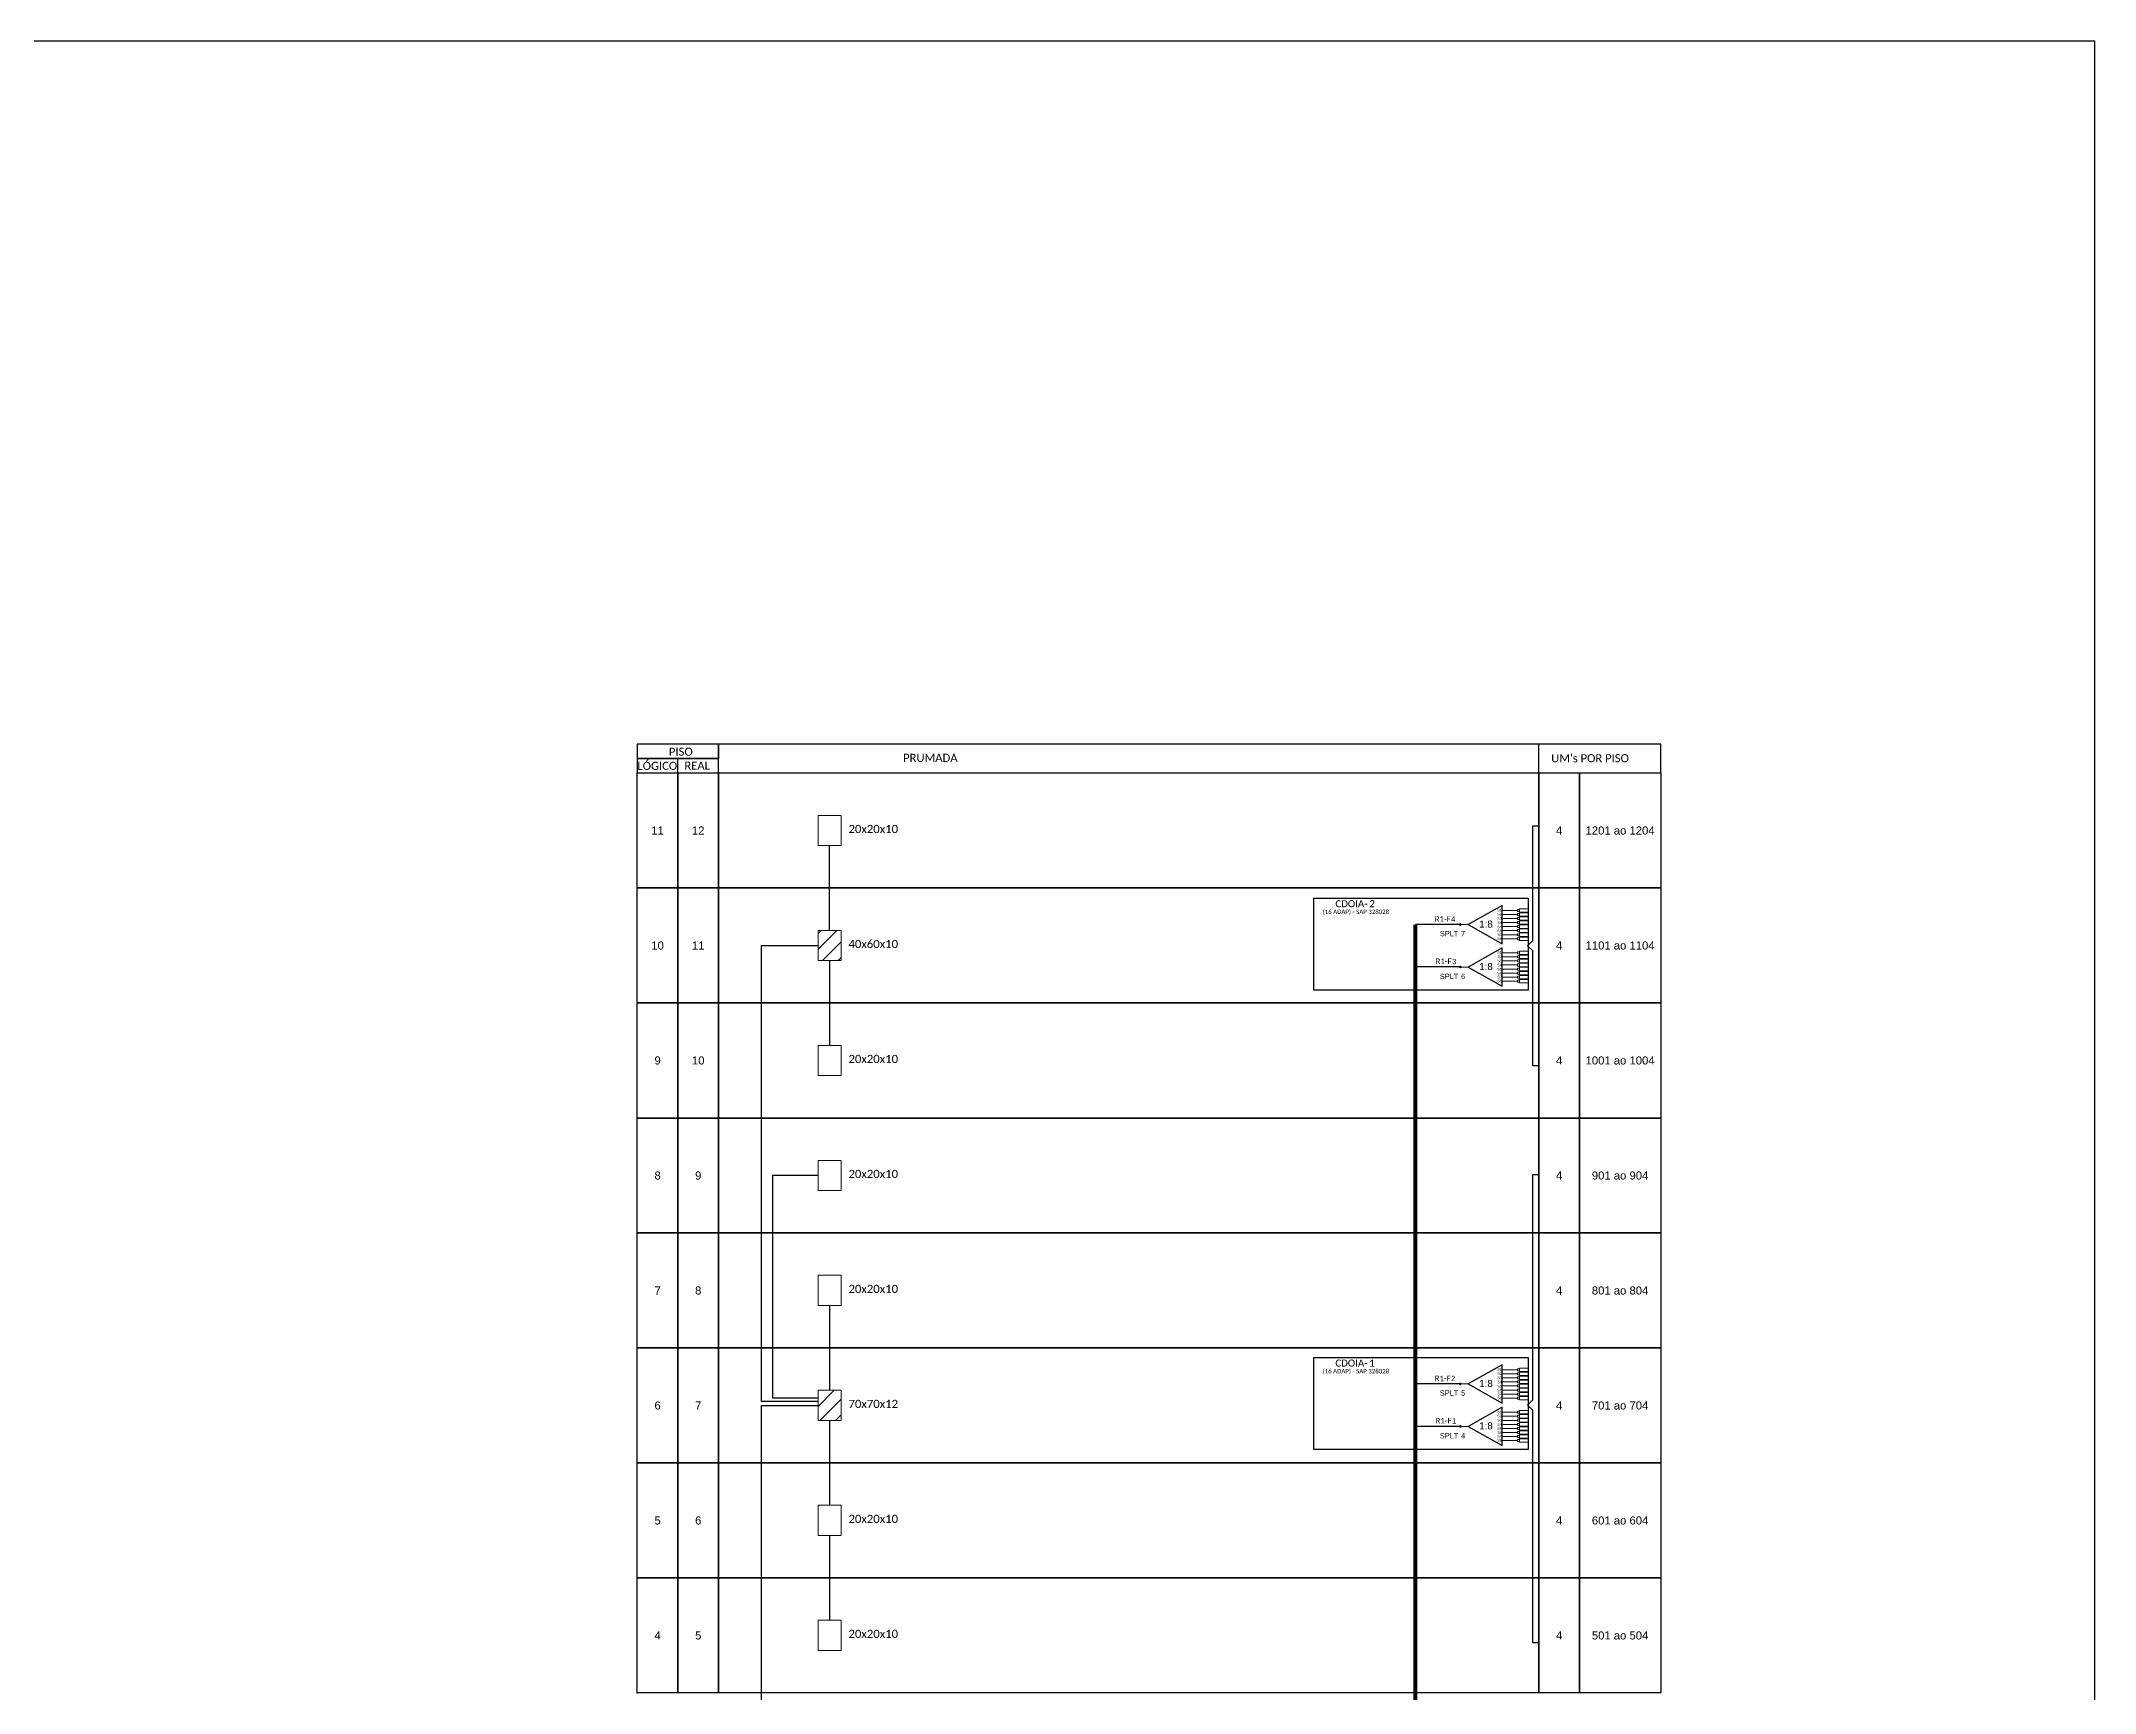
# Model space of a CAD drawing. Extents: x -89 to 749, y 705 to 1299.
# Drawn here: x 339.8 to 749.2, y 969.8 to 1299 of the extents above; entities that cross this region are included whole.
import ezdxf
from ezdxf.enums import TextEntityAlignment as Align

# ---------------------------------------------------------------- set-up
doc = ezdxf.new("R2010")
doc.units = 0
doc.styles.add('ARIAL', font='arial.ttf')
doc.styles.add('WMF-Calibri0', font='calibri.ttf')

# ---------------------------------------------------------------- blocks, each defined once
blk = doc.blocks.new('SPLT_1-8_SC-APC')
at = {"color": 1}
blk.add_lwpolyline([(-7.37, -2.1), (-17.04, -7.55), (-7.37, -13), (-7.37, -2.1)], dxfattribs=at)
at = {"color": 3, "lineweight": 0}
for points in [[(-2.99, -3.51), (-7.37, -3.51)], [(-7.37, -4.66), (-2.99, -4.66)], [(-7.37, -5.82), (-2.99, -5.82)], [(-2.41, -3.02), (-2.41, -4)], [(-2.41, -3.02), (0, -3.02)], [(-2.41, -4), (0, -4)], [(-2.41, -4.17), (-2.41, -5.16)], [(-2.41, -4.17), (0, -4.17)], [(-2.41, -5.16), (0, -5.16)], [(-2.41, -5.32), (-2.41, -6.31)], [(-2.41, -5.32), (0, -5.32)], [(-7.37, -6.97), (-2.99, -6.97)], [(-7.37, -8.12), (-2.99, -8.12)], [(-7.37, -9.28), (-2.99, -9.28)], [(-7.37, -10.43), (-2.99, -10.43)], [(-7.37, -11.58), (-2.99, -11.58)], [(-2.41, -6.31), (0, -6.31)], [(-2.41, -6.48), (-2.41, -7.46)], [(-2.41, -6.48), (0, -6.48)], [(-2.41, -7.46), (0, -7.46)], [(-2.41, -7.63), (-2.41, -8.62)], [(-2.41, -7.63), (0, -7.63)], [(-2.41, -8.62), (0, -8.62)], [(-2.41, -8.78), (-2.41, -9.77)], [(-2.41, -8.78), (0, -8.78)], [(-2.41, -9.77), (0, -9.77)], [(-2.41, -9.94), (-2.41, -10.92)], [(-2.41, -9.94), (0, -9.94)], [(-2.41, -10.92), (0, -10.92)], [(-2.41, -11.09), (-2.41, -12.08)], [(-2.41, -11.09), (0, -11.09)], [(-2.41, -12.08), (0, -12.08)]]:
    blk.add_lwpolyline(points, dxfattribs=at)
for points in [[(-2.99, -3.22), (-2.41, -3.22), (-2.41, -3.8), (-2.99, -3.8)], [(-2.99, -4.38), (-2.41, -4.38), (-2.41, -4.95), (-2.99, -4.95)], [(-2.99, -5.53), (-2.41, -5.53), (-2.41, -6.1), (-2.99, -6.1)], [(-2.99, -6.68), (-2.41, -6.68), (-2.41, -7.26), (-2.99, -7.26)], [(-2.99, -7.84), (-2.41, -7.84), (-2.41, -8.41), (-2.99, -8.41)], [(-2.99, -8.99), (-2.41, -8.99), (-2.41, -9.56), (-2.99, -9.56)], [(-2.99, -10.14), (-2.41, -10.14), (-2.41, -10.72), (-2.99, -10.72)], [(-2.99, -11.3), (-2.41, -11.3), (-2.41, -11.87), (-2.99, -11.87)]]:
    blk.add_lwpolyline(points, close=True, dxfattribs=at)
at = {"color": 1, "lineweight": 0}
blk.add_lwpolyline([(-17.04, -7.55), (-19.26, -7.55)], dxfattribs=at)
at = {"color": 1, "style": 'ARIAL'}
for s, height, p in [('S1', 0.75, (-8.74, -3.78)), ('S2', 0.75, (-8.74, -4.97)), ('S3', 0.75, (-8.74, -6.18)), ('1:8', 2, (-13.91, -8.4)), ('S4', 0.75, (-8.74, -7.36)), ('S5', 0.75, (-8.74, -8.57)), ('S6', 0.75, (-8.74, -9.69)), ('S7', 0.75, (-8.74, -10.78)), ('S8', 0.75, (-8.74, -11.9))]:
    blk.add_text(s, height=height, dxfattribs=at).set_placement(p)

msp = doc.modelspace()

# ---------------------------------------------------------------- hatches: boundary and pattern name
h = msp.add_hatch(color=3)
h.dxf.hatch_style = 1
edge = h.paths.add_edge_path()
edge.add_arc((622.74, 1122.92), 0.179, 0, 360)
h = msp.add_hatch()
h.set_pattern_fill('ANSI31', color=1, scale=0.7, style=0)
h.set_pattern_definition([(45, (-184.4001, 266.0504), (-1.571545, 1.571545), [])])
h.paths.add_polyline_path([(499.32, 1121.76), (494.68, 1121.76), (494.68, 1115.73), (499.32, 1115.73)])
h.paths.add_polyline_path([(499.32, 1030.08), (494.68, 1030.08), (494.68, 1024.05), (499.32, 1024.05)])
h = msp.add_hatch(color=3)
h.dxf.hatch_style = 1
edge = h.paths.add_edge_path()
edge.add_arc((622.74, 1114.46), 0.179, 0, 360)
h = msp.add_hatch(color=3)
h.dxf.hatch_style = 1
edge = h.paths.add_edge_path()
edge.add_arc((622.74, 1031.35), 0.179, 0, 360)
h = msp.add_hatch(color=3)
h.dxf.hatch_style = 1
edge = h.paths.add_edge_path()
edge.add_arc((622.74, 1022.89), 0.179, 0, 360)

# ---------------------------------------------------------------- linework, layer by layer
msp.add_lwpolyline([(-89.32, 705.02), (749.25, 705.02), (749.25, 1299.02), (-89.32, 1299.02), (-89.32, 705.02)])
at = {"color": 7}
for points in [[(458.65, 1156.01), (474.85, 1156.01), (474.85, 1158.88), (458.65, 1158.88)], [(458.65, 1153.13), (474.85, 1153.13), (474.85, 1156.01), (458.65, 1156.01)], [(458.65, 1153.13), (466.75, 1153.13), (466.75, 1130.21), (458.65, 1130.21)], [(466.75, 1153.13), (474.85, 1153.13), (474.85, 1130.21), (466.75, 1130.21)], [(474.85, 1153.13), (638.38, 1153.13), (638.38, 1130.21), (474.85, 1130.21)], [(638.38, 1153.13), (646.48, 1153.13), (646.48, 1130.21), (638.38, 1130.21)], [(646.48, 1153.13), (662.68, 1153.13), (662.68, 1130.21), (646.48, 1130.21)], [(458.65, 1130.21), (466.75, 1130.21), (466.75, 1107.29), (458.65, 1107.29)], [(466.75, 1130.21), (474.85, 1130.21), (474.85, 1107.29), (466.75, 1107.29)], [(474.85, 1130.21), (638.38, 1130.21), (638.38, 1107.29), (474.85, 1107.29)], [(638.38, 1130.21), (646.48, 1130.21), (646.48, 1107.29), (638.38, 1107.29)], [(646.48, 1130.21), (662.68, 1130.21), (662.68, 1107.29), (646.48, 1107.29)], [(458.65, 1107.29), (466.75, 1107.29), (466.75, 1084.36), (458.65, 1084.36)], [(466.75, 1107.29), (474.85, 1107.29), (474.85, 1084.36), (466.75, 1084.36)], [(474.85, 1107.29), (638.38, 1107.29), (638.38, 1084.36), (474.85, 1084.36)], [(638.38, 1107.29), (646.48, 1107.29), (646.48, 1084.36), (638.38, 1084.36)], [(646.48, 1107.29), (662.68, 1107.29), (662.68, 1084.36), (646.48, 1084.36)], [(458.65, 1084.36), (466.75, 1084.36), (466.75, 1061.44), (458.65, 1061.44)], [(466.75, 1084.36), (474.85, 1084.36), (474.85, 1061.44), (466.75, 1061.44)], [(474.85, 1084.36), (638.38, 1084.36), (638.38, 1061.44), (474.85, 1061.44)], [(638.38, 1084.36), (646.48, 1084.36), (646.48, 1061.44), (638.38, 1061.44)], [(646.48, 1084.36), (662.68, 1084.36), (662.68, 1061.44), (646.48, 1061.44)], [(458.65, 1061.44), (466.75, 1061.44), (466.75, 1038.52), (458.65, 1038.52)], [(466.75, 1061.44), (474.85, 1061.44), (474.85, 1038.52), (466.75, 1038.52)], [(474.85, 1061.44), (638.38, 1061.44), (638.38, 1038.52), (474.85, 1038.52)], [(638.38, 1061.44), (646.48, 1061.44), (646.48, 1038.52), (638.38, 1038.52)], [(646.48, 1061.44), (662.68, 1061.44), (662.68, 1038.52), (646.48, 1038.52)], [(458.65, 1038.52), (466.75, 1038.52), (466.75, 1015.6), (458.65, 1015.6)], [(466.75, 1038.52), (474.85, 1038.52), (474.85, 1015.6), (466.75, 1015.6)], [(474.85, 1038.52), (638.38, 1038.52), (638.38, 1015.6), (474.85, 1015.6)], [(638.38, 1038.52), (646.48, 1038.52), (646.48, 1015.6), (638.38, 1015.6)], [(646.48, 1038.52), (662.68, 1038.52), (662.68, 1015.6), (646.48, 1015.6)], [(458.65, 1015.6), (466.75, 1015.6), (466.75, 992.68), (458.65, 992.68)], [(466.75, 1015.6), (474.85, 1015.6), (474.85, 992.68), (466.75, 992.68)], [(474.85, 1015.6), (638.38, 1015.6), (638.38, 992.68), (474.85, 992.68)], [(638.38, 1015.6), (646.48, 1015.6), (646.48, 992.68), (638.38, 992.68)], [(646.48, 1015.6), (662.68, 1015.6), (662.68, 992.68), (646.48, 992.68)], [(458.65, 992.68), (466.75, 992.68), (466.75, 969.76), (458.65, 969.76)], [(466.75, 992.68), (474.85, 992.68), (474.85, 969.76), (466.75, 969.76)], [(474.85, 992.68), (638.38, 992.68), (638.38, 969.76), (474.85, 969.76)], [(638.38, 992.68), (646.48, 992.68), (646.48, 969.76), (638.38, 969.76)], [(646.48, 992.68), (662.68, 992.68), (662.68, 969.76), (646.48, 969.76)]]:
    msp.add_lwpolyline(points, close=True, dxfattribs=at)
for points in [[(474.85, 1153.13), (662.71, 1153.13), (662.71, 1158.88), (474.85, 1158.88), (474.85, 1158.88), (474.85, 1156.01)], [(638.38, 1153.13), (638.38, 1158.88)], [(466.75, 1153.13), (466.75, 1156.01)]]:
    msp.add_lwpolyline(points, dxfattribs=at)
at = {"color": 0, "lineweight": 0}
for points in [[(494.68, 1144.68), (499.32, 1144.68), (499.32, 1138.65), (494.68, 1138.65)], [(494.68, 1098.84), (499.32, 1098.84), (499.32, 1092.81), (494.68, 1092.81)], [(494.68, 1075.92), (499.32, 1075.92), (499.32, 1069.89), (494.68, 1069.89)], [(494.68, 1053), (499.32, 1053), (499.32, 1046.97), (494.68, 1046.97)], [(494.68, 1007.16), (499.32, 1007.16), (499.32, 1001.13), (494.68, 1001.13)], [(494.68, 984.24), (499.32, 984.24), (499.32, 978.21), (494.68, 978.21)]]:
    msp.add_lwpolyline(points, close=True, dxfattribs=at)
at = {"color": 3}
for points in [[(638.38, 1094.78), (637.22, 1094.78), (637.22, 1117.66), (636.13, 1118.71), (637.22, 1119.77), (637.22, 1142.62), (638.38, 1142.62)], [(497, 1121.76), (497, 1138.65)], [(494.68, 1027.88), (483.39, 1027.88), (483.39, 1118.75), (494.68, 1118.75)], [(497, 1115.73), (497, 1098.84)], [(494.68, 1072.9), (485.58, 1072.9), (485.58, 1028.57), (494.68, 1028.57)], [(638.38, 979.73), (637.22, 979.73), (637.22, 1026.09), (636.13, 1027.14), (637.22, 1028.2), (637.22, 1073.12), (638.38, 1073.12)], [(497, 1046.97), (497, 1030.08)], [(491.47, 889.67), (483.39, 889.67), (483.39, 1027.06), (494.68, 1027.06)], [(497, 1024.05), (497, 1007.16)], [(497, 1001.13), (497, 984.24)]]:
    msp.add_lwpolyline(points, dxfattribs=at)
at = {"color": 1}
for points in [[(636.23, 1111.48), (636.23, 1111.48), (636.23, 1109.82), (593.55, 1109.82), (593.55, 1128.2), (599.04, 1128.2)], [(636.23, 1019.91), (636.23, 1019.91), (636.23, 1018.25), (593.55, 1018.25), (593.55, 1036.63), (599.04, 1036.63)]]:
    msp.add_lwpolyline(points, dxfattribs=at)
for points in [[(593.55, 1128.2), (636.23, 1128.2), (636.23, 1109.82), (593.55, 1109.82)], [(593.55, 1036.63), (636.23, 1036.63), (636.23, 1018.25), (593.55, 1018.25)]]:
    msp.add_lwpolyline(points, close=True, dxfattribs=at)
at = {"color": 5, "const_width": 0.77}
msp.add_lwpolyline([(613.77, 1122.92), (613.77, 915.54), (593.76, 915.54), (593.76, 907.4)], dxfattribs=at)
at = {"color": 5}
for points in [[(622.74, 1122.92), (613.77, 1122.92)], [(622.74, 1114.46), (613.77, 1114.46)], [(622.74, 1031.35), (613.77, 1031.35)], [(622.74, 1022.89), (613.77, 1022.89)]]:
    msp.add_lwpolyline(points, dxfattribs=at)
at = {"color": 1, "lineweight": 0}
for points in [[(494.68, 1121.76), (499.32, 1121.76), (499.32, 1115.73), (494.68, 1115.73)], [(494.68, 1030.08), (499.32, 1030.08), (499.32, 1024.05), (494.68, 1024.05)]]:
    msp.add_lwpolyline(points, close=True, dxfattribs=at)
at = {"color": 3}
for centre in [(622.74, 1122.92), (622.74, 1114.46), (622.74, 1031.35), (622.74, 1022.89)]:
    msp.add_circle(centre, 0.179, dxfattribs=at)
at = {"color": 7}
for p in [(458.65, 1153.13), (458.65, 1130.21), (458.65, 1107.29), (458.65, 1084.36), (458.65, 1061.44), (458.65, 1038.52), (458.65, 1015.6), (458.65, 992.68), (458.65, 969.76)]:
    msp.add_point(p, dxfattribs=at)
for p in [(624.3, 1122.92), (624.3, 1031.35)]:
    msp.add_point(p)

# ---------------------------------------------------------------- block references
at = {"color": 3, "xscale": 0.7, "yscale": 0.7, "zscale": 0.7}
for p in [(636.23, 1128.2), (636.23, 1119.74), (636.23, 1036.63), (636.23, 1028.17)]:
    msp.add_blockref('SPLT_1-8_SC-APC', p, dxfattribs=at)

# ---------------------------------------------------------------- texts
at = {"color": 7, "style": 'WMF-Calibri0'}
for s, p in [('  LÓGICO', (457.54, 1153.75)), ('     PISO', (462.12, 1156.57)), ('    REAL', (465.77, 1153.79)), ('PRUMADA', (511.64, 1155.35)), ("UM's POR PISO", (640.85, 1155.27))]:
    msp.add_text(s, height=1.61, dxfattribs=at).set_placement(p)
at = {"color": 7, "style": 'ARIAL'}
for s, p in [('11', (462.7, 1141.67)), ('12', (470.8, 1141.67)), ('4', (642.43, 1141.67)), ('1201 ao 1204', (654.58, 1141.67)), ('10', (462.7, 1118.75)), ('11', (470.8, 1118.75)), ('4', (642.43, 1118.75)), ('1101 ao 1104', (654.58, 1118.75)), ('9', (462.7, 1095.83)), ('10', (470.8, 1095.83)), ('4', (642.43, 1095.83)), ('1001 ao 1004', (654.58, 1095.83)), ('8', (462.7, 1072.9)), ('9', (470.8, 1072.9)), ('4', (642.43, 1072.9)), ('901 ao 904', (654.58, 1072.9)), ('7', (462.7, 1049.98)), ('8', (470.8, 1049.98)), ('4', (642.43, 1049.98)), ('801 ao 804', (654.58, 1049.98)), ('6', (462.7, 1027.06)), ('7', (470.8, 1027.06)), ('4', (642.43, 1027.06)), ('701 ao 704', (654.58, 1027.06)), ('5', (462.7, 1004.14)), ('6', (470.8, 1004.14)), ('4', (642.43, 1004.14)), ('601 ao 604', (654.58, 1004.14)), ('4', (462.7, 981.22)), ('5', (470.8, 981.22)), ('4', (642.43, 981.22)), ('501 ao 504', (654.58, 981.22))]:
    msp.add_text(s, height=1.61, dxfattribs=at).set_placement(p, align=Align.MIDDLE_CENTER)
at = {"style": 'WMF-Calibri0'}
for s, p in [('20x20x10', (500.76, 1141.16)), ('40x60x10', (500.76, 1118.24)), ('20x20x10', (500.76, 1095.32)), ('20x20x10', (500.76, 1072.4)), ('20x20x10', (500.76, 1049.48)), ('70x70x12', (500.76, 1026.56)), ('20x20x10', (500.76, 1003.64)), ('20x20x10', (500.76, 980.72))]:
    msp.add_text(s, height=1.622, dxfattribs=at).set_placement(p)
at = {"color": 1, "style": 'WMF-Calibri0'}
for p in [(601.91, 1125.03), (601.91, 1033.46)]:
    msp.add_text('(16 ADAP) - SAP 328028', height=0.875, dxfattribs=at).set_placement(p, align=Align.CENTER)
for s, p in [('CDOIA-', (597.82, 1126.38)), ('2', (604.59, 1126.38)), ('CDOIA-', (597.82, 1034.81)), ('1', (604.59, 1034.81))]:
    msp.add_text(s, height=1.4, dxfattribs=at).set_placement(p)
at = {"color": 5, "style": 'WMF-Calibri0'}
for p in [(617.63, 1123.47), (617.81, 1115.04), (617.63, 1031.9), (617.81, 1023.47)]:
    msp.add_text('R1-F', height=1.12, dxfattribs=at).set_placement(p)
at = {"color": 5, "style": 'ARIAL'}
for s, p in [('4', (621.32, 1123.49)), ('3', (621.51, 1115.02)), ('2', (621.32, 1031.92)), ('1', (621.51, 1023.45))]:
    msp.add_text(s, height=1.05, dxfattribs=at).set_placement(p, align=Align.CENTER)
at = {"color": 7, "style": 'ARIAL'}
for s, p in [('SPLT', (620.49, 1120.59)), ('7', (623.29, 1120.59)), ('SPLT', (620.49, 1112.06)), ('6', (623.29, 1112.06)), ('SPLT', (620.49, 1029.02)), ('5', (623.29, 1029.02)), ('SPLT', (620.49, 1020.49)), ('4', (623.29, 1020.49))]:
    msp.add_text(s, height=1.05, dxfattribs=at).set_placement(p, align=Align.CENTER)

doc.saveas('drawing.dxf')
